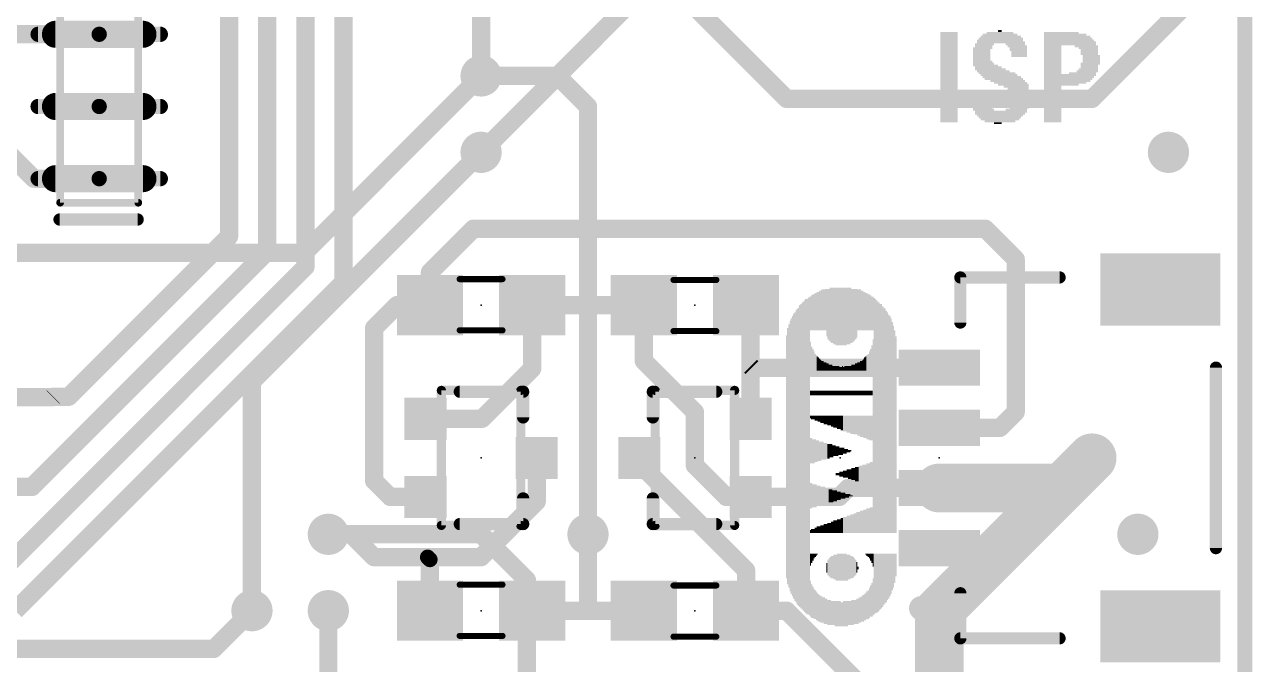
# Model space of a CAD drawing. Extents: x -25 to 82, y -36 to 56.
# Drawn here: x 48.29 to 68.71, y 13.08 to 23.71 of the extents above; entities that cross this region are included whole.
import ezdxf

# ---------------------------------------------------------------- set-up
doc = ezdxf.new("R2010")
doc.units = 0
for name, color, linetype in [('1', 12, 'CONTINUOUS'), ('16', 132, 'CONTINUOUS'), ('18', 110, 'CONTINUOUS'), ('20', 31, 'CONTINUOUS'), ('21', 41, 'CONTINUOUS'), ('23', 53, 'CONTINUOUS'), ('51', 53, 'CONTINUOUS')]:
    doc.layers.add(name, color=color, linetype=linetype)

# ---------------------------------------------------------------- blocks, each defined once
blk = doc.blocks.new('RECT')
blk.add_solid([(-0.5, -0.5), (0.5, -0.5), (-0.5, 0.5), (0.5, 0.5)])
blk = doc.blocks.new('RECT72000X304800R100')
at = {"const_width": 0.225}
blk.add_lwpolyline([(0.1125, -0.7275), (0.1125, 0.7275, 0.4142), (0, 0.84), (0, 0.84, 0.4142), (-0.1125, 0.7275), (-0.1125, -0.7275, 0.4142), (0, -0.84), (0, -0.84, 0.4142)], format="xyb", close=True, dxfattribs=at)
blk.add_solid([(-0.0254, -0.7529), (0.0254, -0.7529), (-0.0254, 0.7529), (0.0254, 0.7529)])
blk = doc.blocks.new('ROUNDV')
at = {"const_width": 0.5}
blk.add_lwpolyline([(0, -0.25, 1), (0, 0.25, 1), (0, -0.25)], format="xyb", dxfattribs=at)

msp = doc.modelspace()

# ---------------------------------------------------------------- linework, layer by layer
at = {"layer": '1'}
for points, const_width in [([(68.58, 55.88), (68.58, -2.54)], 0.254), ([(51.689, 20.193), (51.689, 38.989)], 0.3048), ([(52.324, 19.939), (52.324, 38.354)], 0.3048), ([(52.959, 19.685), (52.959, 37.719)], 0.3048), ([(53.594, 19.431), (53.594, 36.703)], 0.3048), ([(55.88, 22.86), (55.88, 27.94)], 0.3048), ([(55.88, 21.59), (59.69, 25.4)], 0.3048), ([(49.53, 23.552), (47.936, 23.552)], 0.3048), ([(49.53, 23.552), (48.514, 23.552)], 0.254), ([(49.53, 23.552), (50.546, 23.552)], 0.254), ([(47.276, 22.32), (48.444, 21.152)], 0.3048), ([(49.53, 22.352), (48.514, 22.352)], 0.254), ([(49.53, 22.352), (50.546, 22.352)], 0.254), ([(49.53, 21.152), (48.444, 21.152)], 0.3048), ([(49.53, 21.152), (48.514, 21.152)], 0.254), ([(50.546, 21.152), (49.53, 21.152)], 0.254), ([(55.753, 20.32), (55.03, 19.597)], 0.3048), ([(64.262, 20.32), (55.753, 20.32)], 0.3048), ([(64.77, 19.812), (64.262, 20.32)], 0.3048), ([(49.022, 17.526), (51.689, 20.193)], 0.3048), ([(48.4124, 16.0274), (52.324, 19.939)], 0.3048), ([(48.006, 14.732), (52.959, 19.685)], 0.3048), ([(64.77, 17.272), (64.77, 19.812)], 0.3048), ([(55.03, 19.05), (55.03, 19.597)], 0.3048), ([(48.133, 13.97), (53.594, 19.431)], 0.3048), ([(54.483, 19.05), (54.102, 18.669)], 0.3048), ([(55.03, 19.05), (54.483, 19.05)], 0.3048), ([(56.73, 19.05), (58.586, 19.05)], 0.3048), ([(56.73, 19.05), (56.73, 17.995)], 0.3048), ([(58.586, 19.05), (58.586, 18.122)], 0.3048), ([(60.361, 18.975), (60.286, 19.05)], 0.3048), ([(60.361, 18.034), (60.361, 18.975)], 0.3048), ([(54.102, 16.129), (54.102, 18.669)], 0.3048), ([(59.436, 17.272), (58.586, 18.122)], 0.3048), ([(60.361, 17.16), (60.361, 18.034)], 0.3048), ([(60.385, 18.01), (60.361, 18.034)], 0.3048), ([(55.895, 17.16), (56.73, 17.995)], 0.3048), ([(63.5, 18.01), (60.385, 18.01)], 0.3048), ([(46.2026, 17.52), (48.762, 17.52)], 0.3048), ([(48.762, 17.52), (48.768, 17.526)], 0.3048), ([(48.768, 17.526), (49.022, 17.526)], 0.3048), ([(59.436, 16.383), (59.436, 17.272)], 0.3048), ([(64.508, 17.01), (64.77, 17.272)], 0.3048), ([(54.955, 17.16), (55.895, 17.16)], 0.3048), ([(63.5, 17.01), (64.508, 17.01)], 0.3048), ([(65.54, 16.01), (66.04, 16.51)], 0.8128), ([(56.805, 15.784), (56.805, 16.51)], 0.3048), ([(58.586, 16.435), (58.511, 16.51)], 0.3048), ([(58.586, 16.435), (58.586, 16.344)], 0.3048), ([(58.586, 16.344), (60.286, 14.644)], 0.3048), ([(59.959, 15.86), (59.436, 16.383)], 0.3048), ([(63.5, 16.01), (65.54, 16.01)], 0.8128), ([(44.71, 16.0274), (48.4124, 16.0274)], 0.3048), ([(54.371, 15.86), (54.102, 16.129)], 0.3048), ([(61.984, 16.01), (61.834, 15.86)], 0.3048), ([(63.5, 16.01), (61.984, 16.01)], 0.3048), ([(54.955, 15.86), (54.371, 15.86)], 0.3048), ([(55.88, 14.859), (56.805, 15.784)], 0.3048), ([(60.361, 15.86), (59.959, 15.86)], 0.3048), ([(60.361, 15.86), (61.834, 15.86)], 0.3048), ([(53.34, 15.24), (53.721, 15.24)], 0.3048), ([(53.721, 15.24), (54.102, 14.859)], 0.3048), ([(57.658, 15.24), (57.658, 13.97)], 0.3048), ([(54.102, 14.859), (54.991, 14.859)], 0.3048), ([(54.991, 14.859), (55.88, 14.859)], 0.3048), ([(55.03, 14.82), (54.991, 14.859)], 0.254), ([(55.03, 13.97), (55.03, 14.82)], 0.3048), ([(60.286, 13.97), (60.286, 14.644)], 0.3048), ([(51.435, 13.335), (52.07, 13.97)], 0.3048), ([(56.73, 13.97), (57.658, 13.97)], 0.3048), ([(57.658, 13.97), (58.586, 13.97)], 0.3048), ([(60.96, 13.97), (60.286, 13.97)], 0.3048), ([(62.23, 12.7), (60.96, 13.97)], 0.3048), ([(43.815, 13.335), (51.435, 13.335)], 0.3048)]:
    msp.add_lwpolyline(points, dxfattribs=dict(at, const_width=const_width))
for points, const_width in [([(49.53, 23.4758, 1), (49.53, 23.6282)], 0.1524), ([(48.514, 23.6155, 1), (48.514, 23.4885)], 0.127), ([(49.53, 23.6155, 1), (49.53, 23.4885)], 0.127), ([(49.53, 23.4885, 1), (49.53, 23.6155)], 0.127), ([(50.546, 23.4885, 1), (50.546, 23.6155)], 0.127), ([(55.8038, 22.86, 1), (55.9562, 22.86)], 0.1524), ([(48.514, 22.4155, 1), (48.514, 22.2885)], 0.127), ([(49.53, 22.4155, 1), (49.53, 22.2885)], 0.127), ([(49.53, 22.2885, 1), (49.53, 22.4155)], 0.127), ([(50.546, 22.2885, 1), (50.546, 22.4155)], 0.127), ([(55.8261, 21.6439, 1), (55.9339, 21.5361)], 0.1524), ([(48.444, 21.2282, 1), (48.444, 21.0758)], 0.1524), ([(48.3901, 21.0981, 1), (48.4979, 21.2059)], 0.1524), ([(48.514, 21.2155, 1), (48.514, 21.0885)], 0.127), ([(49.53, 21.2155, 1), (49.53, 21.0885)], 0.127), ([(49.53, 21.0758, 1), (49.53, 21.2282)], 0.1524), ([(49.53, 21.0885, 1), (49.53, 21.2155)], 0.127), ([(50.546, 21.0885, 1), (50.546, 21.2155)], 0.127), ([(55.753, 20.3962, 1), (55.753, 20.2438)], 0.1524), ([(55.8069, 20.2661, 1), (55.6991, 20.3739)], 0.1524), ([(64.3159, 20.3739, 1), (64.2081, 20.2661)], 0.1524), ([(64.262, 20.2438, 1), (64.262, 20.3962)], 0.1524), ([(51.6128, 20.193, 1), (51.7652, 20.193)], 0.1524), ([(51.7429, 20.1391, 1), (51.6351, 20.2469)], 0.1524), ([(52.2478, 19.939, 1), (52.4002, 19.939)], 0.1524), ([(52.3779, 19.8851, 1), (52.2701, 19.9929)], 0.1524), ([(53.0129, 19.6311, 1), (52.9051, 19.7389)], 0.1524), ([(64.8462, 19.812, 1), (64.6938, 19.812)], 0.1524), ([(64.7161, 19.7581, 1), (64.8239, 19.8659)], 0.1524), ([(52.8828, 19.685, 1), (53.0352, 19.685)], 0.1524), ([(55.1062, 19.597, 1), (54.9538, 19.597)], 0.1524), ([(54.9761, 19.6509, 1), (55.0839, 19.5431)], 0.1524), ([(53.5178, 19.431, 1), (53.6702, 19.431)], 0.1524), ([(53.6479, 19.3771, 1), (53.5401, 19.4849)], 0.1524), ([(54.483, 19.1262, 1), (54.483, 18.9738)], 0.1524), ([(54.5369, 18.9961, 1), (54.4291, 19.1039)], 0.1524), ([(55.03, 18.9738, 1), (55.03, 19.1262)], 0.1524), ([(56.73, 19.1262, 1), (56.73, 18.9738)], 0.1524), ([(56.8062, 19.05, 1), (56.6538, 19.05)], 0.1524), ([(58.6622, 19.05, 1), (58.5098, 19.05)], 0.1524), ([(58.586, 18.9738, 1), (58.586, 19.1262)], 0.1524), ([(60.3399, 19.1039, 1), (60.2321, 18.9961)], 0.1524), ([(54.9538, 19.05, 1), (55.1062, 19.05)], 0.1524), ([(60.4372, 18.975, 1), (60.2848, 18.975)], 0.1524), ([(60.3071, 18.9211, 1), (60.4149, 19.0289)], 0.1524), ([(54.1782, 18.669, 1), (54.0258, 18.669)], 0.1524), ([(54.0481, 18.7229, 1), (54.1559, 18.6151)], 0.1524), ([(58.6399, 18.1759, 1), (58.5321, 18.0681)], 0.1524), ([(58.5098, 18.122, 1), (58.6622, 18.122)], 0.1524), ([(60.4372, 18.034, 1), (60.2848, 18.034)], 0.1524), ([(60.4149, 18.0879, 1), (60.3071, 17.9801)], 0.1524), ([(56.6538, 17.995, 1), (56.8062, 17.995)], 0.1524), ([(56.7839, 17.9411, 1), (56.6761, 18.0489)], 0.1524), ([(60.2848, 18.034, 1), (60.4372, 18.034)], 0.1524), ([(60.385, 18.0862, 1), (60.385, 17.9338)], 0.1524), ([(60.3311, 17.9561, 1), (60.4389, 18.0639)], 0.1524), ([(63.5, 17.9338, 1), (63.5, 18.0862)], 0.1524), ([(48.7081, 17.5739, 1), (48.8159, 17.4661)], 0.1524), ([(48.768, 17.6022, 1), (48.768, 17.4498)], 0.1524), ([(48.8219, 17.4721, 1), (48.7141, 17.5799)], 0.1524), ([(48.762, 17.4438, 1), (48.762, 17.5962)], 0.1524), ([(48.9681, 17.5799, 1), (49.0759, 17.4721)], 0.1524), ([(49.022, 17.4498, 1), (49.022, 17.6022)], 0.1524), ([(59.5122, 17.272, 1), (59.3598, 17.272)], 0.1524), ([(59.3821, 17.2181, 1), (59.4899, 17.3259)], 0.1524), ([(64.8239, 17.2181, 1), (64.7161, 17.3259)], 0.1524), ([(54.955, 17.2362, 1), (54.955, 17.0838)], 0.1524), ([(55.8411, 17.2139, 1), (55.9489, 17.1061)], 0.1524), ([(55.895, 17.0838, 1), (55.895, 17.2362)], 0.1524), ([(60.2848, 17.16, 1), (60.4372, 17.16)], 0.1524), ([(63.5, 17.0862, 1), (63.5, 16.9338)], 0.1524), ([(64.508, 16.9338, 1), (64.508, 17.0862)], 0.1524), ([(64.6938, 17.272, 1), (64.8462, 17.272)], 0.1524), ([(64.4541, 17.0639, 1), (64.5619, 16.9561)], 0.1524), ([(66.1837, 16.3663, 1), (65.8963, 16.6537)], 0.4064), ([(56.8812, 16.51, 1), (56.7288, 16.51)], 0.1524), ([(58.5649, 16.5639, 1), (58.4571, 16.4561)], 0.1524), ([(58.6622, 16.435, 1), (58.5098, 16.435)], 0.1524), ([(58.5321, 16.3811, 1), (58.6399, 16.4889)], 0.1524), ([(58.6399, 16.3979, 1), (58.5321, 16.2901)], 0.1524), ([(58.5098, 16.344, 1), (58.6622, 16.344)], 0.1524), ([(59.4899, 16.4369, 1), (59.3821, 16.3291)], 0.1524), ([(59.3598, 16.383, 1), (59.5122, 16.383)], 0.1524), ([(63.5, 16.2132, 1), (63.5, 15.8068)], 0.4064), ([(65.3963, 16.1537, 1), (65.6837, 15.8663)], 0.4064), ([(65.54, 15.8068, 1), (65.54, 16.2132)], 0.4064), ([(48.3585, 16.0813, 1), (48.4663, 15.9735)], 0.1524), ([(48.4124, 15.9512, 1), (48.4124, 16.1036)], 0.1524), ([(54.1559, 16.1829, 1), (54.0481, 16.0751)], 0.1524), ([(54.0258, 16.129, 1), (54.1782, 16.129)], 0.1524), ([(61.984, 16.0862, 1), (61.984, 15.9338)], 0.1524), ([(62.0379, 15.9561, 1), (61.9301, 16.0639)], 0.1524), ([(63.5, 15.9338, 1), (63.5, 16.0862)], 0.1524), ([(54.371, 15.9362, 1), (54.371, 15.7838)], 0.1524), ([(54.3171, 15.8061, 1), (54.4249, 15.9139)], 0.1524), ([(54.955, 15.7838, 1), (54.955, 15.9362)], 0.1524), ([(56.8589, 15.7301, 1), (56.7511, 15.8379)], 0.1524), ([(59.959, 15.9362, 1), (59.959, 15.7838)], 0.1524), ([(59.9051, 15.8061, 1), (60.0129, 15.9139)], 0.1524), ([(60.361, 15.9362, 1), (60.361, 15.7838)], 0.1524), ([(60.361, 15.7838, 1), (60.361, 15.9362)], 0.1524), ([(61.7801, 15.9139, 1), (61.8879, 15.8061)], 0.1524), ([(61.834, 15.7838, 1), (61.834, 15.9362)], 0.1524), ([(56.7288, 15.784, 1), (56.8812, 15.784)], 0.1524), ([(53.34, 15.3162, 1), (53.34, 15.1638)], 0.1524), ([(53.7749, 15.2939, 1), (53.6671, 15.1861)], 0.1524), ([(53.721, 15.1638, 1), (53.721, 15.3162)], 0.1524), ([(57.7342, 15.24, 1), (57.5818, 15.24)], 0.1524), ([(54.102, 14.9352, 1), (54.102, 14.7828)], 0.1524), ([(54.0481, 14.8051, 1), (54.1559, 14.9129)], 0.1524), ([(54.991, 14.9352, 1), (54.991, 14.7828)], 0.1524), ([(55.0359, 14.9039, 1), (54.9461, 14.8141)], 0.127), ([(55.1062, 14.82, 1), (54.9538, 14.82)], 0.1524), ([(54.991, 14.7828, 1), (54.991, 14.9352)], 0.1524), ([(54.9851, 14.7751, 1), (55.0749, 14.8649)], 0.127), ([(55.8261, 14.9129, 1), (55.9339, 14.8051)], 0.1524), ([(55.88, 14.7828, 1), (55.88, 14.9352)], 0.1524), ([(60.3622, 14.644, 1), (60.2098, 14.644)], 0.1524), ([(60.2321, 14.5901, 1), (60.3399, 14.6979)], 0.1524), ([(52.1239, 13.9161, 1), (52.0161, 14.0239)], 0.1524), ([(56.73, 14.0462, 1), (56.73, 13.8938)], 0.1524), ([(57.658, 14.0462, 1), (57.658, 13.8938)], 0.1524), ([(57.658, 13.8938, 1), (57.658, 14.0462)], 0.1524), ([(58.586, 13.8938, 1), (58.586, 14.0462)], 0.1524), ([(60.286, 14.0462, 1), (60.286, 13.8938)], 0.1524), ([(61.0139, 14.0239, 1), (60.9061, 13.9161)], 0.1524), ([(60.96, 13.8938, 1), (60.96, 14.0462)], 0.1524), ([(54.9538, 13.97, 1), (55.1062, 13.97)], 0.1524), ([(57.5818, 13.97, 1), (57.7342, 13.97)], 0.1524), ([(60.2098, 13.97, 1), (60.3622, 13.97)], 0.1524), ([(51.435, 13.2588, 1), (51.435, 13.4112)], 0.1524), ([(51.3811, 13.3889, 1), (51.4889, 13.2811)], 0.1524)]:
    msp.add_lwpolyline(points, format="xyb", dxfattribs=dict(at, const_width=const_width))
at = {"layer": '16'}
for points, const_width in [([(68.58, 55.88), (68.58, -2.54)], 0.254), ([(60.96, 22.479), (56.896, 26.543)], 0.3048), ([(66.04, 22.479), (68.1101, 24.5491)], 0.3048), ([(52.94, 19.92), (55.88, 22.86)], 0.3048), ([(57.15, 22.86), (55.88, 22.86)], 0.3048), ([(57.658, 22.352), (57.15, 22.86)], 0.3048), ([(57.658, 15.24), (57.658, 22.352)], 0.3048), ([(66.04, 22.479), (60.96, 22.479)], 0.3048), ([(52.07, 17.78), (55.88, 21.59)], 0.3048), ([(47.771, 19.92), (52.94, 19.92)], 0.3048), ([(52.07, 13.97), (52.07, 17.78)], 0.3048), ([(63.5, 13.97), (66.04, 16.51)], 0.8128), ([(55.88, 15.24), (53.34, 15.24)], 0.3048), ([(56.642, 14.478), (55.88, 15.24)], 0.3048), ([(56.642, 10.16), (56.642, 14.478)], 0.3048), ([(63.5, 1.27), (63.5, 13.97)], 0.8128), ([(53.34, 13.97), (53.34, 9.652)], 0.3048)]:
    msp.add_lwpolyline(points, dxfattribs=dict(at, const_width=const_width))
for points, const_width in [([(55.88, 22.9362, 1), (55.88, 22.7838)], 0.1524), ([(55.9339, 22.8061, 1), (55.8261, 22.9139)], 0.1524), ([(57.2039, 22.9139, 1), (57.0961, 22.8061)], 0.1524), ([(57.15, 22.7838, 1), (57.15, 22.9362)], 0.1524), ([(57.7342, 22.352, 1), (57.5818, 22.352)], 0.1524), ([(57.6041, 22.2981, 1), (57.7119, 22.4059)], 0.1524), ([(60.96, 22.5552, 1), (60.96, 22.4028)], 0.1524), ([(60.9061, 22.4251, 1), (61.0139, 22.5329)], 0.1524), ([(65.9861, 22.5329, 1), (66.0939, 22.4251)], 0.1524), ([(66.04, 22.4028, 1), (66.04, 22.5552)], 0.1524), ([(55.9339, 21.5361, 1), (55.8261, 21.6439)], 0.1524), ([(52.8861, 19.9739, 1), (52.9939, 19.8661)], 0.1524), ([(52.94, 19.8438, 1), (52.94, 19.9962)], 0.1524), ([(52.1462, 17.78, 1), (51.9938, 17.78)], 0.1524), ([(52.0161, 17.8339, 1), (52.1239, 17.7261)], 0.1524), ([(66.1837, 16.3663, 1), (65.8963, 16.6537)], 0.4064), ([(53.34, 15.3162, 1), (53.34, 15.1638)], 0.1524), ([(55.9339, 15.2939, 1), (55.8261, 15.1861)], 0.1524), ([(55.88, 15.1638, 1), (55.88, 15.3162)], 0.1524), ([(57.5818, 15.24, 1), (57.7342, 15.24)], 0.1524), ([(56.7182, 14.478, 1), (56.5658, 14.478)], 0.1524), ([(56.5881, 14.4241, 1), (56.6959, 14.5319)], 0.1524), ([(63.7032, 13.97, 1), (63.2968, 13.97)], 0.4064), ([(63.3563, 14.1137, 1), (63.6437, 13.8263)], 0.4064), ([(53.4162, 13.97, 1), (53.2638, 13.97)], 0.1524), ([(51.9938, 13.97, 1), (52.1462, 13.97)], 0.1524)]:
    msp.add_lwpolyline(points, format="xyb", dxfattribs=dict(at, const_width=const_width))
at = {"layer": '20', "const_width": 0.2032}
msp.add_lwpolyline([(68.58, 37.846), (68.58, 5.08)], dxfattribs=at)
at = {"layer": '21', "const_width": 0.2032}
for points in [[(50.1698, 20.4733), (48.8698, 20.4733)], [(63.85, 18.76), (63.85, 19.51)], [(63.85, 19.51), (65.5, 19.51)], [(68.1, 15.01), (68.1, 18.01)], [(56.58, 17.61), (55.526, 17.61)], [(56.58, 17.183), (56.58, 17.61)], [(58.736, 17.183), (58.736, 17.61)], [(58.736, 17.61), (59.79, 17.61)], [(56.58, 15.837), (56.58, 15.41)], [(58.736, 15.837), (58.736, 15.41)], [(56.58, 15.41), (55.526, 15.41)], [(58.736, 15.41), (59.79, 15.41)], [(63.85, 13.51), (63.85, 14.26)], [(65.5, 13.51), (63.85, 13.51)]]:
    msp.add_lwpolyline(points, dxfattribs=at)
at = {"layer": '21'}
for points, const_width in [([(48.8698, 20.5241, 1), (48.8698, 20.4225)], 0.1016), ([(50.1698, 20.4225, 1), (50.1698, 20.5241)], 0.1016), ([(63.9008, 19.51, 1), (63.7992, 19.51)], 0.1016), ([(63.85, 19.5608, 1), (63.85, 19.4592)], 0.1016), ([(65.5, 19.4592, 1), (65.5, 19.5608)], 0.1016), ([(63.7992, 18.76, 1), (63.9008, 18.76)], 0.1016), ([(68.1508, 18.01, 1), (68.0492, 18.01)], 0.1016), ([(55.526, 17.6608, 1), (55.526, 17.5592)], 0.1016), ([(56.6308, 17.61, 1), (56.5292, 17.61)], 0.1016), ([(56.58, 17.5592, 1), (56.58, 17.6608)], 0.1016), ([(58.7868, 17.61, 1), (58.6852, 17.61)], 0.1016), ([(58.736, 17.6608, 1), (58.736, 17.5592)], 0.1016), ([(59.79, 17.5592, 1), (59.79, 17.6608)], 0.1016), ([(56.5292, 17.183, 1), (56.6308, 17.183)], 0.1016), ([(58.6852, 17.183, 1), (58.7868, 17.183)], 0.1016), ([(56.6308, 15.837, 1), (56.5292, 15.837)], 0.1016), ([(58.7868, 15.837, 1), (58.6852, 15.837)], 0.1016), ([(55.526, 15.4608, 1), (55.526, 15.3592)], 0.1016), ([(56.5292, 15.41, 1), (56.6308, 15.41)], 0.1016), ([(56.58, 15.3592, 1), (56.58, 15.4608)], 0.1016), ([(58.736, 15.4608, 1), (58.736, 15.3592)], 0.1016), ([(58.6852, 15.41, 1), (58.7868, 15.41)], 0.1016), ([(59.79, 15.3592, 1), (59.79, 15.4608)], 0.1016), ([(68.0492, 15.01, 1), (68.1508, 15.01)], 0.1016), ([(63.9008, 14.26, 1), (63.7992, 14.26)], 0.1016), ([(63.2, 13.9084, 1), (63.2, 14.1116, 1), (63.2, 13.9084)], 0.2032), ([(63.85, 13.5608, 1), (63.85, 13.4592)], 0.1016), ([(63.7992, 13.51, 1), (63.9008, 13.51)], 0.1016), ([(65.5, 13.4592, 1), (65.5, 13.5608)], 0.1016)]:
    msp.add_lwpolyline(points, format="xyb", dxfattribs=dict(at, const_width=const_width))
at = {"layer": '23'}
for p in [(49.53, 22.352), (55.88, 19.05), (59.436, 19.05), (55.88, 16.51), (59.436, 16.51), (61.849, 16.51), (63.5, 16.51), (55.88, 13.97), (59.436, 13.97)]:
    msp.add_point(p, dxfattribs=at)
at = {"layer": '51'}
for points, const_width in [([(48.88, 20.752), (48.88, 23.952)], 0.127), ([(50.18, 23.952), (50.18, 20.752)], 0.127), ([(50.18, 20.752), (48.88, 20.752)], 0.127), ([(55.524, 19.482), (56.236, 19.482)], 0.1016), ([(59.792, 19.469), (59.08, 19.469)], 0.1016), ([(55.524, 18.631), (56.236, 18.631)], 0.1016), ([(59.792, 18.618), (59.08, 18.618)], 0.1016), ([(55.2196, 15.3876), (55.2196, 17.6324)], 0.1524), ([(55.2196, 17.6324), (56.5404, 17.6324)], 0.1524), ([(56.5404, 17.6324), (56.5404, 15.3876)], 0.1524), ([(58.7756, 17.6324), (60.0964, 17.6324)], 0.1524), ([(58.7756, 15.3876), (58.7756, 17.6324)], 0.1524), ([(60.0964, 17.6324), (60.0964, 15.3876)], 0.1524), ([(56.5404, 15.3876), (55.2196, 15.3876)], 0.1524), ([(60.0964, 15.3876), (58.7756, 15.3876)], 0.1524), ([(55.524, 14.402), (56.236, 14.402)], 0.1016), ([(59.792, 14.389), (59.08, 14.389)], 0.1016), ([(55.524, 13.551), (56.236, 13.551)], 0.1016), ([(59.792, 13.538), (59.08, 13.538)], 0.1016)]:
    msp.add_lwpolyline(points, dxfattribs=dict(at, const_width=const_width))
for points, const_width in [([(48.88, 20.7838, 1), (48.88, 20.7203)], 0.0635), ([(48.8483, 20.752, 1), (48.9118, 20.752)], 0.0635), ([(50.1482, 20.752, 1), (50.2118, 20.752)], 0.0635), ([(50.18, 20.7203, 1), (50.18, 20.7838)], 0.0635), ([(55.524, 19.5074, 1), (55.524, 19.4566)], 0.0508), ([(56.236, 19.4566, 1), (56.236, 19.5074)], 0.0508), ([(59.08, 19.4944, 1), (59.08, 19.4436)], 0.0508), ([(59.792, 19.4436, 1), (59.792, 19.4944)], 0.0508), ([(55.524, 18.6564, 1), (55.524, 18.6056)], 0.0508), ([(56.236, 18.6056, 1), (56.236, 18.6564)], 0.0508), ([(59.08, 18.6434, 1), (59.08, 18.5926)], 0.0508), ([(59.792, 18.5926, 1), (59.792, 18.6434)], 0.0508), ([(55.2577, 17.6324, 1), (55.1815, 17.6324)], 0.0762), ([(55.2196, 17.6705, 1), (55.2196, 17.5943)], 0.0762), ([(56.5785, 17.6324, 1), (56.5023, 17.6324)], 0.0762), ([(56.5404, 17.5943, 1), (56.5404, 17.6705)], 0.0762), ([(58.7756, 17.6705, 1), (58.7756, 17.5943)], 0.0762), ([(58.8137, 17.6324, 1), (58.7375, 17.6324)], 0.0762), ([(60.1345, 17.6324, 1), (60.0583, 17.6324)], 0.0762), ([(60.0964, 17.5943, 1), (60.0964, 17.6705)], 0.0762), ([(55.2196, 15.4257, 1), (55.2196, 15.3495)], 0.0762), ([(55.1815, 15.3876, 1), (55.2577, 15.3876)], 0.0762), ([(56.5023, 15.3876, 1), (56.5785, 15.3876)], 0.0762), ([(56.5404, 15.3495, 1), (56.5404, 15.4257)], 0.0762), ([(58.7756, 15.4257, 1), (58.7756, 15.3495)], 0.0762), ([(58.7375, 15.3876, 1), (58.8137, 15.3876)], 0.0762), ([(60.0583, 15.3876, 1), (60.1345, 15.3876)], 0.0762), ([(60.0964, 15.3495, 1), (60.0964, 15.4257)], 0.0762), ([(55.524, 14.4274, 1), (55.524, 14.3766)], 0.0508), ([(56.236, 14.3766, 1), (56.236, 14.4274)], 0.0508), ([(59.08, 14.4144, 1), (59.08, 14.3636)], 0.0508), ([(59.792, 14.3636, 1), (59.792, 14.4144)], 0.0508), ([(55.524, 13.5764, 1), (55.524, 13.5256)], 0.0508), ([(56.236, 13.5256, 1), (56.236, 13.5764)], 0.0508), ([(59.08, 13.5634, 1), (59.08, 13.5126)], 0.0508), ([(59.792, 13.5126, 1), (59.792, 13.5634)], 0.0508)]:
    msp.add_lwpolyline(points, format="xyb", dxfattribs=dict(at, const_width=const_width))

# ---------------------------------------------------------------- block references
at = {"layer": '1', "rotation": 90}
for p in [(49.53, 23.552), (49.53, 22.352), (49.53, 21.152)]:
    msp.add_blockref('RECT72000X304800R100', p, dxfattribs=at)
at = {"layer": '1'}
for p, xscale, yscale, rotation in [((67.175, 19.31), 1.2, 2, 90), ((63.5, 18.01), 0.6, 1.35, 90), ((54.955, 17.16), 0.7, 0.7, 270), ((60.361, 17.16), 0.7, 0.7, 90), ((63.5, 17.01), 0.6, 1.35, 90), ((56.805, 16.51), 0.7, 0.7, 270), ((58.511, 16.51), 0.7, 0.7, 90), ((54.955, 15.86), 0.7, 0.7, 270), ((60.361, 15.86), 0.7, 0.7, 90), ((63.5, 16.01), 0.6, 1.35, 90), ((63.5, 15.01), 0.6, 1.35, 90), ((67.175, 13.71), 1.2, 2, 90)]:
    msp.add_blockref('RECT', p, dxfattribs=dict(at, xscale=xscale, yscale=yscale, rotation=rotation))
at = {"layer": '1', "xscale": 1.1}
for p in [(55.03, 19.05), (56.73, 19.05), (55.03, 13.97), (56.73, 13.97)]:
    msp.add_blockref('RECT', p, dxfattribs=at)
at = {"layer": '1', "xscale": 1.1, "rotation": 180}
for p in [(58.586, 19.05), (60.286, 19.05), (58.586, 13.97), (60.286, 13.97)]:
    msp.add_blockref('RECT', p, dxfattribs=at)
at = {"layer": '18', "xscale": 0.6858, "yscale": 0.6858}
for p in [(55.88, 22.86), (55.88, 22.86), (55.88, 21.59), (55.88, 21.59), (67.31, 21.59), (67.31, 21.59), (66.04, 16.51), (66.04, 16.51), (53.34, 15.24), (53.34, 15.24), (57.658, 15.24), (57.658, 15.24), (66.802, 15.24), (66.802, 15.24), (52.07, 13.97), (52.07, 13.97), (53.34, 13.97), (53.34, 13.97)]:
    msp.add_blockref('ROUNDV', p, dxfattribs=at)
at = {"layer": '21'}
for p, xscale, yscale in [((63.6613, 23.5765), 0.287, 0.032), ((63.6613, 23.5445), 0.287, 0.032), ((63.6613, 23.5125), 0.287, 0.032), ((63.6613, 23.4807), 0.287, 0.0318), ((64.5236, 23.4807), 0.7366, 0.0318), ((64.5236, 23.5125), 0.6706, 0.032), ((64.5084, 23.5445), 0.574, 0.032), ((64.5084, 23.5765), 0.447, 0.032), ((64.5071, 23.6084), 0.0635, 0.0318), ((65.5307, 23.5765), 0.5766, 0.032), ((65.5942, 23.5445), 0.7036, 0.032), ((65.626, 23.5125), 0.7671, 0.032), ((65.6425, 23.4807), 0.8001, 0.0318), ((63.6613, 23.4488), 0.287, 0.032), ((63.6613, 23.4168), 0.287, 0.032), ((63.6613, 23.3848), 0.287, 0.032), ((63.6613, 23.3528), 0.287, 0.032), ((63.6613, 23.3209), 0.287, 0.0318), ((63.6613, 23.289), 0.287, 0.032), ((64.2214, 23.3209), 0.32, 0.0318), ((64.2049, 23.289), 0.287, 0.032), ((64.2518, 23.3848), 0.32, 0.032), ((64.2366, 23.3528), 0.2896, 0.032), ((64.5084, 23.4488), 0.7671, 0.032), ((64.5236, 23.4168), 0.7976, 0.032), ((64.7636, 23.3848), 0.3175, 0.032), ((64.7954, 23.3528), 0.32, 0.032), ((64.8119, 23.3209), 0.287, 0.0318), ((64.8119, 23.289), 0.287, 0.032), ((65.6577, 23.4488), 0.8306, 0.032), ((65.6742, 23.4168), 0.8636, 0.032), ((65.6742, 23.3848), 0.8636, 0.032), ((65.386, 23.3528), 0.287, 0.032), ((65.386, 23.3209), 0.287, 0.0318), ((65.386, 23.289), 0.287, 0.032), ((65.9447, 23.3528), 0.3835, 0.032), ((65.9778, 23.3209), 0.3175, 0.0318), ((65.993, 23.289), 0.287, 0.032), ((63.6613, 23.257), 0.287, 0.032), ((63.6613, 23.225), 0.287, 0.032), ((63.6613, 23.193), 0.287, 0.032), ((63.6613, 23.1611), 0.287, 0.0318), ((63.6613, 23.1292), 0.287, 0.032), ((63.6613, 23.0972), 0.287, 0.032), ((63.6613, 23.0652), 0.287, 0.032), ((64.2366, 23.0652), 0.3505, 0.032), ((64.2049, 23.257), 0.287, 0.032), ((64.2049, 23.225), 0.287, 0.032), ((64.2049, 23.193), 0.287, 0.032), ((64.2049, 23.1611), 0.287, 0.0318), ((64.2049, 23.1292), 0.287, 0.032), ((64.2214, 23.0972), 0.32, 0.032), ((64.8272, 23.257), 0.2565, 0.032), ((64.8272, 23.225), 0.2565, 0.032), ((64.8272, 23.193), 0.2565, 0.032), ((65.386, 23.257), 0.287, 0.032), ((65.386, 23.225), 0.287, 0.032), ((65.386, 23.193), 0.287, 0.032), ((65.386, 23.1611), 0.287, 0.0318), ((65.386, 23.1292), 0.287, 0.032), ((65.386, 23.0972), 0.287, 0.032), ((65.386, 23.0652), 0.287, 0.032), ((65.993, 23.257), 0.287, 0.032), ((65.993, 23.225), 0.287, 0.032), ((66.0095, 23.0652), 0.32, 0.032), ((66.026, 23.193), 0.287, 0.032), ((66.026, 23.1611), 0.287, 0.0318), ((66.026, 23.1292), 0.287, 0.032), ((66.026, 23.0972), 0.287, 0.032), ((63.6613, 23.0332), 0.287, 0.032), ((63.6613, 23.0014), 0.287, 0.0318), ((63.6613, 22.9695), 0.287, 0.032), ((63.6613, 22.9375), 0.287, 0.032), ((63.6613, 22.9055), 0.287, 0.032), ((63.6613, 22.8736), 0.287, 0.0318), ((64.2683, 23.0332), 0.414, 0.032), ((64.3153, 23.0014), 0.447, 0.0318), ((64.3484, 22.9695), 0.5131, 0.032), ((64.3966, 22.9375), 0.5436, 0.032), ((64.4588, 22.9055), 0.6071, 0.032), ((64.4919, 22.8736), 0.6071, 0.0318), ((65.6742, 22.8736), 0.8636, 0.0318), ((65.386, 23.0332), 0.287, 0.032), ((65.386, 23.0014), 0.287, 0.0318), ((65.386, 22.9695), 0.287, 0.032), ((65.386, 22.9375), 0.287, 0.032), ((65.386, 22.9055), 0.287, 0.032), ((65.8825, 22.9055), 0.447, 0.032), ((65.9613, 22.9375), 0.3505, 0.032), ((65.9778, 22.9695), 0.3175, 0.032), ((65.993, 23.0332), 0.287, 0.032), ((65.993, 23.0014), 0.287, 0.0318), ((63.6613, 22.8417), 0.287, 0.032), ((63.6613, 22.8097), 0.287, 0.032), ((63.6613, 22.7777), 0.287, 0.032), ((63.6613, 22.7457), 0.287, 0.032), ((63.6613, 22.7138), 0.287, 0.0318), ((63.6613, 22.6819), 0.287, 0.032), ((63.6613, 22.6499), 0.287, 0.032), ((64.5401, 22.8417), 0.6375, 0.032), ((64.5719, 22.8097), 0.6401, 0.032), ((64.6354, 22.7777), 0.574, 0.032), ((64.6836, 22.7457), 0.5436, 0.032), ((64.7319, 22.7138), 0.5131, 0.0318), ((64.7802, 22.6819), 0.4166, 0.032), ((64.8119, 22.6499), 0.3531, 0.032), ((65.6577, 22.8417), 0.8306, 0.032), ((65.5942, 22.7457), 0.7036, 0.032), ((65.5307, 22.7138), 0.5766, 0.0318), ((65.6425, 22.8097), 0.8001, 0.032), ((65.626, 22.7777), 0.7671, 0.032), ((65.386, 22.6819), 0.287, 0.032), ((65.386, 22.6499), 0.287, 0.032), ((63.6613, 22.6179), 0.287, 0.032), ((63.6613, 22.5859), 0.287, 0.032), ((63.6613, 22.5541), 0.287, 0.0318), ((63.6613, 22.5222), 0.287, 0.032), ((63.6613, 22.4902), 0.287, 0.032), ((63.6613, 22.4582), 0.287, 0.032), ((64.1718, 22.5222), 0.287, 0.032), ((64.1718, 22.4902), 0.287, 0.032), ((64.1718, 22.4582), 0.287, 0.032), ((64.8437, 22.6179), 0.3505, 0.032), ((64.8437, 22.5859), 0.3505, 0.032), ((64.8589, 22.5541), 0.32, 0.0318), ((64.8589, 22.5222), 0.32, 0.032), ((64.8589, 22.4902), 0.32, 0.032), ((64.8589, 22.4582), 0.32, 0.032), ((65.386, 22.6179), 0.287, 0.032), ((65.386, 22.5859), 0.287, 0.032), ((65.386, 22.5541), 0.287, 0.0318), ((65.386, 22.5222), 0.287, 0.032), ((65.386, 22.4902), 0.287, 0.032), ((65.386, 22.4582), 0.287, 0.032), ((63.6613, 22.4263), 0.287, 0.0318), ((63.6613, 22.3944), 0.287, 0.032), ((63.6613, 22.3624), 0.287, 0.032), ((63.6613, 22.3304), 0.287, 0.032), ((63.6613, 22.2984), 0.287, 0.032), ((63.6613, 22.2665), 0.287, 0.0318), ((64.1718, 22.4263), 0.287, 0.0318), ((64.2366, 22.2984), 0.3505, 0.032), ((64.2049, 22.3944), 0.287, 0.032), ((64.2049, 22.3624), 0.287, 0.032), ((64.2214, 22.3304), 0.32, 0.032), ((64.5236, 22.2665), 0.8636, 0.0318), ((64.7802, 22.2984), 0.3505, 0.032), ((64.8284, 22.3304), 0.32, 0.032), ((64.8589, 22.4263), 0.32, 0.0318), ((64.8437, 22.3944), 0.2896, 0.032), ((64.8437, 22.3624), 0.2896, 0.032), ((65.386, 22.4263), 0.287, 0.0318), ((65.386, 22.3944), 0.287, 0.032), ((65.386, 22.3624), 0.287, 0.032), ((65.386, 22.3304), 0.287, 0.032), ((65.386, 22.2984), 0.287, 0.032), ((65.386, 22.2665), 0.287, 0.0318), ((63.6613, 22.2347), 0.287, 0.032), ((63.6613, 22.2026), 0.287, 0.032), ((63.6613, 22.1706), 0.287, 0.032), ((63.6613, 22.1386), 0.287, 0.032), ((63.6613, 22.1068), 0.287, 0.0318), ((64.5071, 22.2347), 0.8306, 0.032), ((64.5084, 22.2026), 0.7671, 0.032), ((64.5071, 22.1706), 0.7036, 0.032), ((64.5084, 22.1386), 0.6401, 0.032), ((64.5071, 22.1068), 0.5105, 0.0318), ((64.4754, 22.0749), 0.127, 0.032), ((65.386, 22.2347), 0.287, 0.032), ((65.386, 22.2026), 0.287, 0.032), ((65.386, 22.1706), 0.287, 0.032), ((65.386, 22.1386), 0.287, 0.032), ((65.386, 22.1068), 0.287, 0.0318)]:
    msp.add_blockref('RECT', p, dxfattribs=dict(at, xscale=xscale, yscale=yscale))
at = {"layer": '21', "rotation": 90}
for p, xscale, yscale in [((61.379, 18.92), 0.58, 0.02), ((61.399, 18.93), 0.6, 0.02), ((61.419, 18.93), 0.6, 0.02), ((61.439, 18.94), 0.62, 0.02), ((61.454, 18.94), 0.62, 0.01), ((61.469, 18.95), 0.64, 0.02), ((61.489, 18.95), 0.64, 0.02), ((61.509, 18.96), 0.66, 0.02), ((61.529, 18.96), 0.66, 0.02), ((61.549, 18.97), 0.68, 0.02), ((61.569, 18.97), 0.68, 0.02), ((61.589, 18.97), 0.68, 0.02), ((61.609, 18.975), 0.69, 0.02), ((61.629, 18.925), 0.79, 0.02), ((61.649, 18.9), 0.84, 0.02), ((61.669, 18.89), 0.86, 0.02), ((61.689, 18.89), 0.9, 0.02), ((61.709, 18.88), 0.92, 0.02), ((61.729, 18.88), 0.92, 0.02), ((61.749, 18.87), 0.94, 0.02), ((61.769, 18.87), 0.94, 0.02), ((61.789, 18.86), 0.96, 0.02), ((61.809, 18.86), 0.96, 0.02), ((61.829, 18.86), 0.96, 0.02), ((61.849, 18.86), 0.96, 0.02), ((61.869, 18.86), 0.96, 0.02), ((61.889, 18.86), 0.96, 0.02), ((61.909, 18.86), 0.96, 0.02), ((61.929, 18.86), 0.96, 0.02), ((61.949, 18.86), 0.96, 0.02), ((61.969, 18.87), 0.94, 0.02), ((61.989, 18.87), 0.94, 0.02), ((62.009, 18.87), 0.94, 0.02), ((62.029, 18.88), 0.92, 0.02), ((62.049, 18.87), 0.9, 0.02), ((62.069, 18.88), 0.88, 0.02), ((62.089, 18.89), 0.86, 0.02), ((62.109, 18.9), 0.84, 0.02), ((62.129, 18.915), 0.81, 0.02), ((62.149, 18.97), 0.68, 0.02), ((62.169, 18.97), 0.68, 0.02), ((62.189, 18.97), 0.68, 0.02), ((62.209, 18.96), 0.66, 0.02), ((62.229, 18.96), 0.66, 0.02), ((62.244, 18.95), 0.64, 0.01), ((62.259, 18.95), 0.64, 0.02), ((62.279, 18.94), 0.62, 0.02), ((62.299, 18.94), 0.62, 0.02), ((62.319, 18.93), 0.6, 0.02), ((62.339, 18.93), 0.6, 0.02), ((62.359, 18.92), 0.58, 0.02), ((61.139, 16.53), 4.92, 0.02), ((61.159, 16.53), 4.96, 0.02), ((61.179, 16.54), 5.02, 0.02), ((61.199, 16.54), 5.06, 0.02), ((61.219, 16.54), 5.1, 0.02), ((61.239, 16.54), 5.14, 0.02), ((61.259, 16.54), 5.18, 0.02), ((61.279, 16.54), 5.22, 0.02), ((61.299, 16.53), 5.24, 0.02), ((61.319, 16.54), 5.26, 0.02), ((61.339, 16.54), 5.3, 0.02), ((61.359, 18.91), 0.56, 0.02), ((62.379, 18.91), 0.56, 0.02), ((62.399, 18.91), 0.56, 0.02), ((62.419, 17.215), 3.91, 0.02), ((62.439, 17.205), 3.89, 0.02), ((62.459, 17.195), 3.87, 0.02), ((62.479, 17.185), 3.85, 0.02), ((62.499, 17.175), 3.83, 0.02), ((62.519, 17.165), 3.81, 0.02), ((62.539, 17.165), 3.81, 0.02), ((62.559, 17.145), 3.77, 0.02), ((62.579, 17.135), 3.75, 0.02), ((62.599, 17.125), 3.73, 0.02), ((61.019, 16.54), 4.5, 0.02), ((61.039, 16.54), 4.58, 0.02), ((61.059, 16.54), 4.66, 0.02), ((61.079, 16.54), 4.74, 0.02), ((61.099, 16.53), 4.8, 0.02), ((61.119, 16.54), 4.86, 0.02), ((62.619, 17.105), 3.69, 0.02), ((62.639, 17.095), 3.67, 0.02), ((62.659, 17.075), 3.63, 0.02), ((62.679, 17.065), 3.61, 0.02), ((62.699, 17.045), 3.57, 0.02), ((60.979, 16.54), 4.26, 0.02), ((60.999, 16.54), 4.38, 0.02), ((62.719, 17.015), 3.51, 0.02), ((62.739, 16.985), 3.45, 0.02), ((62.759, 16.945), 3.37, 0.02), ((60.959, 16.53), 4.04, 0.02), ((61.359, 18.2), 0.48, 0.02), ((62.379, 18.17), 0.42, 0.02), ((62.399, 16.87), 3.22, 0.02), ((62.779, 16.895), 3.27, 0.02), ((61.379, 18.16), 0.4, 0.02), ((61.399, 18.14), 0.36, 0.02), ((61.419, 18.12), 0.32, 0.02), ((61.439, 18.1), 0.28, 0.02), ((61.454, 18.09), 0.26, 0.01), ((61.469, 18.08), 0.24, 0.02), ((61.489, 18.07), 0.22, 0.02), ((62.259, 18.07), 0.22, 0.02), ((62.279, 18.08), 0.24, 0.02), ((62.299, 18.09), 0.26, 0.02), ((62.319, 18.1), 0.28, 0.02), ((62.339, 18.12), 0.32, 0.02), ((62.359, 18.14), 0.36, 0.02), ((61.509, 18.06), 0.2, 0.02), ((61.529, 18.05), 0.18, 0.02), ((61.549, 18.04), 0.16, 0.02), ((61.569, 18.04), 0.16, 0.02), ((61.589, 18.03), 0.14, 0.02), ((61.609, 18.03), 0.14, 0.02), ((61.629, 18.02), 0.12, 0.02), ((61.649, 18.02), 0.12, 0.02), ((61.669, 18.01), 0.1, 0.02), ((61.689, 18.01), 0.1, 0.02), ((61.709, 18.01), 0.1, 0.02), ((61.729, 18), 0.08, 0.02), ((61.749, 18), 0.08, 0.02), ((61.769, 18), 0.08, 0.02), ((61.789, 18), 0.08, 0.02), ((61.809, 18), 0.08, 0.02), ((61.829, 18), 0.08, 0.02), ((61.849, 17.99), 0.06, 0.02), ((61.869, 17.99), 0.06, 0.02), ((61.889, 18), 0.08, 0.02), ((61.909, 17.99), 0.06, 0.02), ((61.929, 18), 0.08, 0.02), ((61.949, 18), 0.08, 0.02), ((61.969, 18), 0.08, 0.02), ((61.989, 18), 0.08, 0.02), ((62.009, 18), 0.08, 0.02), ((62.029, 18), 0.08, 0.02), ((62.049, 18.01), 0.1, 0.02), ((62.069, 18.01), 0.1, 0.02), ((62.089, 18.01), 0.1, 0.02), ((62.109, 18.02), 0.12, 0.02), ((62.129, 18.02), 0.12, 0.02), ((62.149, 18.03), 0.14, 0.02), ((62.169, 18.03), 0.14, 0.02), ((62.189, 18.04), 0.16, 0.02), ((62.209, 18.04), 0.16, 0.02), ((62.229, 18.05), 0.18, 0.02), ((62.244, 18.06), 0.2, 0.01), ((61.359, 17.59), 0.08, 0.02), ((61.379, 17.59), 0.08, 0.02), ((61.399, 17.59), 0.08, 0.02), ((61.419, 17.59), 0.08, 0.02), ((61.439, 17.59), 0.08, 0.02), ((61.454, 17.59), 0.08, 0.01), ((61.469, 17.59), 0.08, 0.02), ((61.489, 17.59), 0.08, 0.02), ((61.509, 17.59), 0.08, 0.02), ((61.529, 17.59), 0.08, 0.02), ((61.549, 17.59), 0.08, 0.02), ((61.569, 17.59), 0.08, 0.02), ((61.589, 17.59), 0.08, 0.02), ((61.609, 17.59), 0.08, 0.02), ((61.629, 17.59), 0.08, 0.02), ((61.649, 17.59), 0.08, 0.02), ((61.669, 17.59), 0.08, 0.02), ((61.689, 17.59), 0.08, 0.02), ((61.709, 17.59), 0.08, 0.02), ((61.729, 17.59), 0.08, 0.02), ((61.749, 17.59), 0.08, 0.02), ((61.769, 17.59), 0.08, 0.02), ((61.789, 17.59), 0.08, 0.02), ((61.809, 17.59), 0.08, 0.02), ((61.829, 17.59), 0.08, 0.02), ((61.849, 17.59), 0.08, 0.02), ((61.869, 17.59), 0.08, 0.02), ((61.889, 17.59), 0.08, 0.02), ((61.909, 17.59), 0.08, 0.02), ((61.929, 17.59), 0.08, 0.02), ((61.949, 17.59), 0.08, 0.02), ((61.969, 17.59), 0.08, 0.02), ((61.989, 17.59), 0.08, 0.02), ((62.009, 17.59), 0.08, 0.02), ((62.029, 17.59), 0.08, 0.02), ((62.049, 17.59), 0.08, 0.02), ((62.069, 17.59), 0.08, 0.02), ((62.089, 17.59), 0.08, 0.02), ((62.109, 17.59), 0.08, 0.02), ((62.129, 17.59), 0.08, 0.02), ((62.149, 17.59), 0.08, 0.02), ((62.169, 17.59), 0.08, 0.02), ((62.189, 17.59), 0.08, 0.02), ((62.209, 17.59), 0.08, 0.02), ((62.229, 17.59), 0.08, 0.02), ((62.244, 17.59), 0.08, 0.01), ((62.259, 17.59), 0.08, 0.02), ((62.279, 17.59), 0.08, 0.02), ((62.299, 17.59), 0.08, 0.02), ((62.319, 17.59), 0.08, 0.02), ((62.339, 17.59), 0.08, 0.02), ((62.359, 17.59), 0.08, 0.02), ((62.379, 17.59), 0.08, 0.02), ((61.359, 17.19), 0.04, 0.02), ((61.379, 17.18), 0.06, 0.02), ((61.399, 17.18), 0.06, 0.02), ((61.419, 17.18), 0.06, 0.02), ((61.439, 17.17), 0.08, 0.02), ((61.454, 17.17), 0.08, 0.01), ((61.469, 17.17), 0.08, 0.02), ((61.489, 17.16), 0.1, 0.02), ((61.509, 17.16), 0.1, 0.02), ((61.529, 17.15), 0.12, 0.02), ((61.549, 17.15), 0.12, 0.02), ((61.569, 17.15), 0.12, 0.02), ((61.589, 17.14), 0.14, 0.02), ((61.609, 17.14), 0.14, 0.02), ((61.629, 17.14), 0.14, 0.02), ((61.649, 17.13), 0.16, 0.02), ((61.669, 17.13), 0.16, 0.02), ((61.689, 17.13), 0.16, 0.02), ((61.709, 17.12), 0.18, 0.02), ((61.729, 17.12), 0.18, 0.02), ((61.749, 17.11), 0.2, 0.02), ((61.769, 17.11), 0.2, 0.02), ((61.789, 17.11), 0.2, 0.02), ((61.809, 17.1), 0.22, 0.02), ((61.829, 17.1), 0.22, 0.02), ((61.849, 17.1), 0.22, 0.02), ((61.869, 17.09), 0.24, 0.02), ((61.889, 17.09), 0.24, 0.02), ((61.909, 17.08), 0.26, 0.02), ((61.929, 17.08), 0.26, 0.02), ((61.949, 17.08), 0.26, 0.02), ((61.969, 17.07), 0.28, 0.02), ((61.989, 17.07), 0.28, 0.02), ((62.009, 17.07), 0.28, 0.02), ((62.029, 17.06), 0.3, 0.02), ((62.049, 17.06), 0.3, 0.02), ((62.069, 17.06), 0.3, 0.02), ((62.089, 17.055), 0.31, 0.02), ((62.109, 17.055), 0.31, 0.02), ((62.129, 17.055), 0.31, 0.02), ((62.149, 17.045), 0.33, 0.02), ((62.169, 17.045), 0.33, 0.02), ((62.189, 17.035), 0.35, 0.02), ((62.209, 17.035), 0.35, 0.02), ((62.229, 17.035), 0.35, 0.02), ((62.244, 17.025), 0.37, 0.01), ((62.259, 17.025), 0.37, 0.02), ((62.279, 17.025), 0.37, 0.02), ((62.299, 17.015), 0.39, 0.02), ((62.319, 17.015), 0.39, 0.02), ((62.339, 17.005), 0.41, 0.02), ((62.359, 17.005), 0.41, 0.02), ((62.379, 17.005), 0.41, 0.02), ((61.359, 16.63), 0.42, 0.02), ((61.379, 16.63), 0.42, 0.02), ((61.399, 16.62), 0.4, 0.02), ((61.419, 16.62), 0.4, 0.02), ((61.439, 16.63), 0.38, 0.02), ((61.454, 16.62), 0.36, 0.01), ((61.469, 16.62), 0.36, 0.02), ((61.489, 16.63), 0.34, 0.02), ((61.509, 16.62), 0.32, 0.02), ((61.529, 16.62), 0.32, 0.02), ((61.549, 16.63), 0.3, 0.02), ((61.569, 16.63), 0.3, 0.02), ((61.589, 16.62), 0.28, 0.02), ((61.609, 16.62), 0.28, 0.02), ((61.629, 16.63), 0.26, 0.02), ((61.649, 16.62), 0.24, 0.02), ((61.669, 16.62), 0.24, 0.02), ((61.689, 16.63), 0.22, 0.02), ((61.709, 16.63), 0.22, 0.02), ((61.729, 16.62), 0.2, 0.02), ((61.749, 16.63), 0.18, 0.02), ((61.769, 16.63), 0.18, 0.02), ((61.789, 16.62), 0.16, 0.02), ((61.809, 16.62), 0.16, 0.02), ((61.829, 16.63), 0.14, 0.02), ((61.849, 16.62), 0.12, 0.02), ((61.869, 16.62), 0.12, 0.02), ((61.889, 16.62), 0.12, 0.02), ((61.909, 16.63), 0.1, 0.02), ((61.929, 16.62), 0.08, 0.02), ((61.949, 16.62), 0.08, 0.02), ((61.969, 16.63), 0.06, 0.02), ((61.989, 16.62), 0.04, 0.02), ((62.009, 16.62), 0.04, 0.02), ((62.029, 16.63), 0.02, 0.02), ((62.049, 16.24), 0.2, 0.02), ((62.069, 16.24), 0.2, 0.02), ((62.089, 16.24), 0.2, 0.02), ((62.109, 16.24), 0.24, 0.02), ((62.129, 16.24), 0.24, 0.02), ((62.149, 16.24), 0.24, 0.02), ((62.169, 16.245), 0.27, 0.02), ((62.189, 16.245), 0.27, 0.02), ((62.209, 16.245), 0.27, 0.02), ((62.229, 16.255), 0.29, 0.02), ((62.244, 16.245), 0.31, 0.01), ((62.259, 16.245), 0.31, 0.02), ((62.279, 16.245), 0.31, 0.02), ((62.299, 16.245), 0.35, 0.02), ((62.319, 16.245), 0.35, 0.02), ((62.339, 16.245), 0.35, 0.02), ((62.359, 16.245), 0.39, 0.02), ((62.379, 16.245), 0.39, 0.02), ((61.789, 16.24), 0.04, 0.02), ((61.809, 16.24), 0.04, 0.02), ((61.829, 16.24), 0.04, 0.02), ((61.849, 16.24), 0.08, 0.02), ((61.869, 16.24), 0.08, 0.02), ((61.889, 16.24), 0.08, 0.02), ((61.909, 16.24), 0.12, 0.02), ((61.929, 16.24), 0.12, 0.02), ((61.949, 16.24), 0.12, 0.02), ((61.969, 16.25), 0.14, 0.02), ((61.989, 16.24), 0.16, 0.02), ((62.009, 16.24), 0.16, 0.02), ((62.029, 16.24), 0.16, 0.02), ((61.359, 15.88), 0.42, 0.02), ((61.379, 15.88), 0.42, 0.02), ((61.399, 15.88), 0.38, 0.02), ((61.419, 15.88), 0.38, 0.02), ((61.439, 15.88), 0.38, 0.02), ((61.454, 15.88), 0.38, 0.01), ((61.469, 15.88), 0.34, 0.02), ((61.489, 15.88), 0.34, 0.02), ((61.509, 15.88), 0.34, 0.02), ((61.529, 15.88), 0.3, 0.02), ((61.549, 15.88), 0.3, 0.02), ((61.569, 15.88), 0.3, 0.02), ((61.589, 15.88), 0.3, 0.02), ((61.609, 15.88), 0.26, 0.02), ((61.629, 15.88), 0.26, 0.02), ((61.649, 15.88), 0.26, 0.02), ((61.669, 15.88), 0.22, 0.02), ((61.689, 15.88), 0.22, 0.02), ((61.709, 15.88), 0.22, 0.02), ((61.729, 15.87), 0.2, 0.02), ((61.749, 15.88), 0.18, 0.02), ((61.769, 15.88), 0.18, 0.02), ((61.789, 15.88), 0.18, 0.02), ((61.809, 15.88), 0.14, 0.02), ((61.829, 15.88), 0.14, 0.02), ((61.849, 15.88), 0.14, 0.02), ((61.869, 15.88), 0.1, 0.02), ((61.889, 15.88), 0.1, 0.02), ((61.909, 15.88), 0.1, 0.02), ((61.929, 15.88), 0.1, 0.02), ((61.949, 15.88), 0.06, 0.02), ((61.969, 15.88), 0.06, 0.02), ((61.989, 15.88), 0.06, 0.02), ((62.009, 15.89), 0.04, 0.02), ((62.029, 15.88), 0.02, 0.02), ((62.049, 15.88), 0.02, 0.02), ((61.909, 15.395), 0.27, 0.02), ((61.929, 15.395), 0.27, 0.02), ((61.949, 15.395), 0.27, 0.02), ((61.969, 15.405), 0.29, 0.02), ((61.989, 15.405), 0.29, 0.02), ((62.009, 15.405), 0.29, 0.02), ((62.029, 15.415), 0.31, 0.02), ((62.049, 15.415), 0.31, 0.02), ((62.069, 15.415), 0.31, 0.02), ((62.089, 15.425), 0.33, 0.02), ((62.109, 15.425), 0.33, 0.02), ((62.129, 15.435), 0.35, 0.02), ((62.149, 15.435), 0.35, 0.02), ((62.169, 15.435), 0.35, 0.02), ((62.189, 15.445), 0.37, 0.02), ((62.209, 15.445), 0.37, 0.02), ((62.229, 15.445), 0.37, 0.02), ((62.244, 15.455), 0.39, 0.01), ((62.259, 15.455), 0.39, 0.02), ((62.279, 15.455), 0.39, 0.02), ((62.299, 15.465), 0.41, 0.02), ((62.319, 15.465), 0.41, 0.02), ((62.339, 15.465), 0.41, 0.02), ((62.359, 15.475), 0.43, 0.02), ((62.379, 15.475), 0.43, 0.02), ((61.379, 15.295), 0.07, 0.02), ((61.399, 15.295), 0.07, 0.02), ((61.419, 15.295), 0.07, 0.02), ((61.439, 15.305), 0.09, 0.02), ((61.454, 15.305), 0.09, 0.01), ((61.469, 15.315), 0.11, 0.02), ((61.489, 15.315), 0.11, 0.02), ((61.509, 15.315), 0.11, 0.02), ((61.529, 15.325), 0.13, 0.02), ((61.549, 15.325), 0.13, 0.02), ((61.569, 15.325), 0.13, 0.02), ((61.589, 15.335), 0.15, 0.02), ((61.609, 15.335), 0.15, 0.02), ((61.629, 15.335), 0.15, 0.02), ((61.649, 15.345), 0.17, 0.02), ((61.669, 15.345), 0.17, 0.02), ((61.689, 15.345), 0.17, 0.02), ((61.709, 15.355), 0.19, 0.02), ((61.729, 15.355), 0.19, 0.02), ((61.749, 15.365), 0.21, 0.02), ((61.769, 15.365), 0.21, 0.02), ((61.789, 15.365), 0.21, 0.02), ((61.809, 15.375), 0.23, 0.02), ((61.829, 15.375), 0.23, 0.02), ((61.849, 15.375), 0.23, 0.02), ((61.869, 15.385), 0.25, 0.02), ((61.889, 15.385), 0.25, 0.02), ((61.359, 15.285), 0.05, 0.02), ((61.359, 14.82), 0.2, 0.02), ((61.379, 14.84), 0.16, 0.02), ((61.399, 14.86), 0.12, 0.02), ((61.419, 14.88), 0.08, 0.02), ((61.439, 14.89), 0.06, 0.02), ((61.454, 14.9), 0.04, 0.01), ((61.469, 14.91), 0.02, 0.02), ((61.809, 14.695), 0.45, 0.02), ((61.829, 14.695), 0.45, 0.02), ((61.849, 14.695), 0.45, 0.02), ((61.869, 14.695), 0.45, 0.02), ((61.889, 14.695), 0.45, 0.02), ((61.909, 14.695), 0.45, 0.02), ((61.929, 14.695), 0.45, 0.02), ((61.949, 14.695), 0.45, 0.02), ((62.279, 14.91), 0.02, 0.02), ((62.299, 14.9), 0.04, 0.02), ((62.319, 14.89), 0.06, 0.02), ((62.339, 14.88), 0.08, 0.02), ((62.359, 14.86), 0.12, 0.02), ((62.379, 14.84), 0.16, 0.02), ((62.399, 14.81), 0.22, 0.02), ((62.419, 14.415), 1.01, 0.02), ((62.439, 14.425), 0.99, 0.02), ((62.459, 14.425), 0.99, 0.02), ((62.479, 14.435), 0.97, 0.02), ((62.499, 14.445), 0.95, 0.02), ((62.519, 14.455), 0.93, 0.02), ((62.539, 14.465), 0.91, 0.02), ((62.559, 14.475), 0.89, 0.02), ((62.579, 14.495), 0.85, 0.02), ((62.599, 14.505), 0.83, 0.02), ((62.619, 14.515), 0.81, 0.02), ((62.639, 14.535), 0.77, 0.02), ((62.659, 14.545), 0.75, 0.02), ((62.679, 14.565), 0.71, 0.02), ((62.699, 14.585), 0.67, 0.02), ((62.719, 14.615), 0.61, 0.02), ((62.739, 14.635), 0.57, 0.02), ((62.759, 14.675), 0.49, 0.02), ((62.779, 14.73), 0.38, 0.02), ((61.629, 14.68), 0.16, 0.02), ((61.649, 14.69), 0.26, 0.02), ((61.669, 14.69), 0.3, 0.02), ((61.689, 14.69), 0.34, 0.02), ((61.709, 14.695), 0.37, 0.02), ((61.729, 14.695), 0.37, 0.02), ((61.749, 14.695), 0.41, 0.02), ((61.769, 14.695), 0.41, 0.02), ((61.789, 14.685), 0.43, 0.02), ((61.969, 14.685), 0.43, 0.02), ((61.989, 14.695), 0.41, 0.02), ((62.009, 14.695), 0.41, 0.02), ((62.029, 14.695), 0.37, 0.02), ((62.049, 14.695), 0.37, 0.02), ((62.069, 14.69), 0.34, 0.02), ((62.089, 14.69), 0.3, 0.02), ((62.109, 14.69), 0.26, 0.02), ((62.129, 14.69), 0.18, 0.02), ((62.149, 14.68), 0.04, 0.02), ((62.399, 14.2), 0.62, 0.02), ((61.359, 14.17), 0.6, 0.02), ((61.379, 14.13), 0.56, 0.02), ((61.399, 14.11), 0.52, 0.02), ((61.419, 14.08), 0.5, 0.02), ((61.439, 14.07), 0.48, 0.02), ((62.319, 14.07), 0.48, 0.02), ((62.339, 14.1), 0.5, 0.02), ((62.359, 14.13), 0.52, 0.02), ((62.379, 14.15), 0.56, 0.02), ((61.454, 14.05), 0.48, 0.01), ((61.469, 14.04), 0.46, 0.02), ((61.489, 14.02), 0.46, 0.02), ((61.509, 14.01), 0.44, 0.02), ((61.529, 13.99), 0.44, 0.02), ((61.549, 13.99), 0.44, 0.02), ((61.569, 13.98), 0.42, 0.02), ((61.589, 13.97), 0.44, 0.02), ((61.609, 13.96), 0.42, 0.02), ((61.629, 13.96), 0.42, 0.02), ((61.649, 13.94), 0.42, 0.02), ((61.669, 13.94), 0.42, 0.02), ((61.689, 13.94), 0.42, 0.02), ((61.709, 13.93), 0.4, 0.02), ((61.729, 13.93), 0.4, 0.02), ((61.749, 13.93), 0.4, 0.02), ((61.769, 13.92), 0.42, 0.02), ((61.789, 13.92), 0.42, 0.02), ((61.809, 13.92), 0.42, 0.02), ((61.829, 13.92), 0.42, 0.02), ((61.849, 13.92), 0.42, 0.02), ((61.869, 13.91), 0.4, 0.02), ((61.889, 13.91), 0.4, 0.02), ((61.909, 13.92), 0.42, 0.02), ((61.929, 13.92), 0.42, 0.02), ((61.949, 13.92), 0.42, 0.02), ((61.969, 13.92), 0.42, 0.02), ((61.989, 13.93), 0.4, 0.02), ((62.009, 13.93), 0.4, 0.02), ((62.029, 13.93), 0.4, 0.02), ((62.049, 13.94), 0.42, 0.02), ((62.069, 13.94), 0.42, 0.02), ((62.089, 13.95), 0.4, 0.02), ((62.109, 13.95), 0.4, 0.02), ((62.129, 13.96), 0.42, 0.02), ((62.149, 13.96), 0.42, 0.02), ((62.169, 13.98), 0.42, 0.02), ((62.189, 13.98), 0.42, 0.02), ((62.209, 14), 0.42, 0.02), ((62.229, 14.01), 0.44, 0.02), ((62.244, 14.01), 0.44, 0.01), ((62.259, 14.03), 0.44, 0.02), ((62.279, 14.04), 0.46, 0.02), ((62.299, 14.06), 0.46, 0.02)]:
    msp.add_blockref('RECT', p, dxfattribs=dict(at, xscale=xscale, yscale=yscale))
at = {"layer": '51', "xscale": 0.5001, "yscale": 0.95}
for p in [(55.2919, 19.0551), (56.4603, 19.0551), (55.2919, 13.9751), (56.4603, 13.9751)]:
    msp.add_blockref('RECT', p, dxfattribs=at)
at = {"layer": '51', "xscale": 0.5001, "yscale": 0.95, "rotation": 180}
for p in [(58.8558, 19.0449), (60.0242, 19.0449), (58.8558, 13.9649), (60.0242, 13.9649)]:
    msp.add_blockref('RECT', p, dxfattribs=at)

doc.saveas('drawing.dxf')
